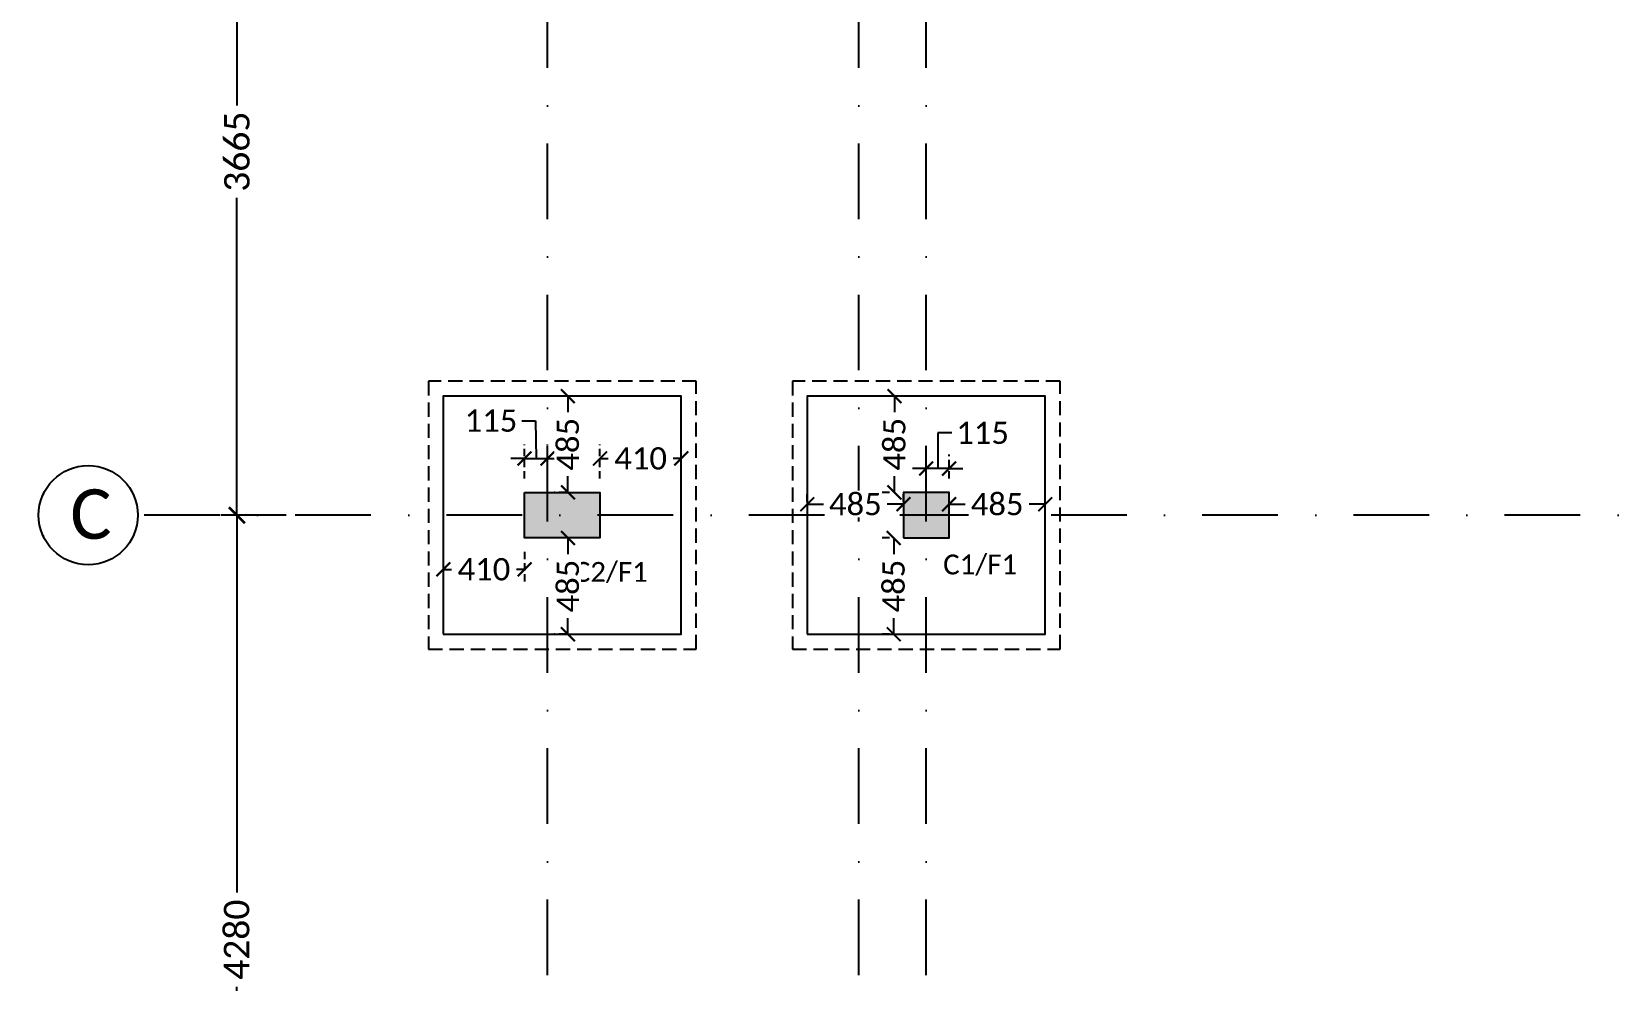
# Model space of a CAD drawing. Header units: millimetres. Extents: x -176651 to 954389, y -469666 to 486614.
# Drawn here: x 819458 to 827461, y 170441 to 175227 of the extents above; entities that cross this region are included whole.
import ezdxf
from ezdxf.xclip import XClip

# ---------------------------------------------------------------- set-up
doc = ezdxf.new("R2010")
doc.units = ezdxf.units.MM
doc.header["$LTSCALE"] = 150
doc.header["$XCLIPFRAME"] = 2
for name, pattern in [('3BHK-W(SB)$0$HIDDEN', [0.375, 0.25, -0.125]), ('DASHDOTX2', [50.8, 25.4, -12.7, 0, -12.7]), ('HIDDEN2', [4.7625, 3.175, -1.5875])]:
    doc.linetypes.add(name, pattern=pattern)
for name, color, linetype in [('ad-Column', 3, 'Continuous'), ('ad-Column Hatch', 125, 'Continuous'), ('ad-Footing line', 2, 'Continuous'), ('ad-Grid', 8, 'DASHDOTX2'), ('ad-PCC line', 8, 'HIDDEN2'), ('ad-Road', 2, 'Continuous'), ('ad-Road Hatch', 8, 'Continuous'), ('ad-Text main', 7, 'Continuous')]:
    doc.layers.add(name, color=color, linetype=linetype)
doc.layers.add('ad-Foundation text', color=6, linetype='Continuous', true_color=0xff00ff)
doc.layers.add('ad-Internal Dimensions', color=5, linetype='Continuous', true_color=0x0000ff)
doc.layers.add('ad-Grid Dimension', color=6, linetype='Continuous', lineweight=0, true_color=0xff00ff)
doc.styles.get("Standard").update_dxf_attribs({"font": 'calibril.ttf'})
doc.dimstyles.new('A-75-DIM-INT (Framing)', dxfattribs={"dimscale": 100, "dimtxt": 1.6, "dimasz": 1, "dimexe": 1, "dimexo": 1, "dimgap": 0.5, "dimtad": 0, "dimdec": 0, "dimdsep": 46, "dimtxsty": 'Standard', "dimblk": 'ARCHTICK', "dimcen": 0.025, "dimclrd": 5, "dimclre": 5, "dimclrt": 256, "dimazin": 2, "dimtfac": 1, "dimtdec": 0, "dimtmove": 1, "dimatfit": 0, "dimldrblk": 'ARCHTICK', "dimfxl": 1, "dimtfill": 1, "dimtolj": 1, "dimtzin": 0, "dimarcsym": 0})

# ---------------------------------------------------------------- blocks, each defined once
blk = doc.blocks.new('A$C4fb60e89')
at = {"layer": 'ad-Road Hatch', "ltscale": 5, "transparency": 33554687}
h = blk.add_hatch(dxfattribs=at)
h.set_pattern_fill('AR-HBONE', color=256, scale=15)
h.set_pattern_definition([(45, (-193247.7, -428758.8), (0, 2155.2615), [4572, -1524]), (135, (-192170.1, -427681.1), (2e-13, 2155.2615), [4572, -1524])])
h.paths.add_polyline_path([(175594.5, -250241), (169177.9, -249341.1), (167473.5, -249057.1), (167473.5, -138693.9), (101313.5, -138693.9), (101313.5, -199953.9), (101307.7, -237994.6), (101040.4, -268291), (101007.7, -280967.7), (101066.4, -293683.6), (101242.5, -311127.2), (100909.9, -319343.6), (100949.1, -333937.5), (100668.7, -366959.6), (100727.3, -390982.9), (100668.7, -404585.6), (100538.2, -420418.5), (100466.5, -428758.8), (92426.2, -427265.5), (92163.5, -427209.5), (92163.5, -321453.9), (24803.5, -321453.9), (24803.5, -412960.5), (15653.5, -411028.6), (15653.5, -321452.2), (-19535.1, -321452.2), (-34427.5, -319476.7), (-65207.4, -315394.6), (-171770.1, -301268.1), (-185853.9, -298333.1), (-193247.7, -296831.5), (-193244, -292907.6), (-191913.8, -285219.4), (-191838.8, -284678.8), (-183397.4, -286393.2), (-169722.9, -289242.8), (-53141.2, -304697.5), (-18730.1, -309262.2), (15653.3, -309262.2), (15653.5, 703.4), (24803.5, 1114.6), (24803.5, -129543.9), (92163.5, -129543.9), (92163.5, 15133.3), (101313.5, 17712.8), (101313.5, -129543.9), (167473.5, -129543.9), (167473.5, 35551.6), (175738, 37855), (175848.8, 28595.3), (175835.8, 25947.4), (175777.1, 14040.5), (175855.3, 2315.8), (175659.7, -18036.1), (175731.4, -34038.6), (175718.4, -46839.2), (175672.7, -63402.4), (175816.2, -82071.9), (175542.3, -106356), (175490.2, -124640.8), (175574.9, -145018.8), (175731.4, -168892), (175796.6, -181268.8), (175796.6, -192667.4), (175744.5, -208200.3), (175829.2, -223276.8), (175887.9, -234871.1)])
h.paths.add_polyline_path([(24803.5, -309263.9), (92163.5, -309263.9), (92163.5, -138693.9), (24803.5, -138693.9)], flags=16)
blk = doc.blocks.new("Plot's Boundary")
at = {"layer": 'ad-Road', "ltscale": 5}
blk.add_blockref('A$C4fb60e89', (191838.8, 428758.8), dxfattribs=at)
blk = doc.blocks.new('zw$6AA0')
at = {"layer": 'ad-Column Hatch', "transparency": 33554687}
h = blk.add_hatch(color=256, dxfattribs=at)
h.dxf.hatch_style = 1
h.paths.add_polyline_path([(0, -230), (380, -230), (380, 0), (0, 0)])
at = {"layer": 'ad-Column'}
blk.add_lwpolyline([(0, -230), (380, -230), (380, 0), (0, 0)], close=True, dxfattribs=at)
blk = doc.blocks.new('zw$C199')
at = {"layer": 'ad-Column Hatch', "transparency": 33554687}
h = blk.add_hatch(color=256, dxfattribs=at)
h.dxf.hatch_style = 1
h.paths.add_polyline_path([(0, 0), (230, 0), (230, 230), (0, 230)])
at = {"layer": 'ad-Column'}
blk.add_lwpolyline([(0, 0), (230, 0), (230, 230), (0, 230)], close=True, dxfattribs=at)
blk = doc.blocks.new('1215E_Columns')
at = {"layer": 'ad-Column', "xscale": -1, "rotation": 179.9999999999995}
blk.add_blockref('zw$6AA0', (0, 4280), dxfattribs=at)
at = {"layer": 'ad-Column', "rotation": 359.9999999999996}
blk.add_blockref('zw$C199', (1910, 4280), dxfattribs=at)
blk = doc.blocks.new('_ArchTick')
at = {"color": 0, "linetype": 'ByBlock', "const_width": 0.15}
blk.add_lwpolyline([(-0.5, -0.5), (0.5, 0.5)], dxfattribs=at)
blk = doc.blocks.new('*D229')
at = {"layer": 'ad-Grid Dimension', "lineweight": -2}
for p, q in [((-1202, 8060), (-1530, 8060)), ((-1450, 8060), (-1450, 6459.7)), ((-1450, 4395), (-1450, 5995.3)), ((-1202, 4395), (-1530, 4395))]:
    blk.add_line(p, q, dxfattribs=at)
at = {"layer": 'Defpoints', "color": 0}
for p in [(-1122, 8060), (-1450, 4395), (-1122, 4395)]:
    blk.add_point(p, dxfattribs=at)
at = {"layer": 'ad-Grid Dimension', "lineweight": -2, "xscale": 80, "yscale": 80, "zscale": 80}
for p, rotation in [((-1450, 8060), 90), ((-1450, 4395), 270)]:
    blk.add_blockref('_ArchTick', p, dxfattribs=dict(at, rotation=rotation))
at = {"layer": 'ad-Grid Dimension', "insert": (-1450, 6227.5), "char_height": 128, "attachment_point": 5, "rotation": 90, "bg_fill": 3, "box_fill_scale": 1.1, "bg_fill_color": 257, "bg_fill_transparency": 0}
blk.add_mtext('\\A1;3665', dxfattribs=at)
blk = doc.blocks.new('*D230')
at = {"layer": 'ad-Grid Dimension', "lineweight": -2}
for p, q in [((-1202, 4395), (-1531.5, 4395)), ((-1451.5, 4395), (-1451.5, 2492.9)), ((-1451.5, 115), (-1451.5, 2017.1)), ((-1451, 115), (-1531.5, 115))]:
    blk.add_line(p, q, dxfattribs=at)
at = {"layer": 'Defpoints', "color": 0}
for p in [(-1122, 4395), (-1451.5, 115), (-1371, 115)]:
    blk.add_point(p, dxfattribs=at)
at = {"layer": 'ad-Grid Dimension', "lineweight": -2, "xscale": 80, "yscale": 80, "zscale": 80}
for p, rotation in [((-1451.5, 4395), 90), ((-1451.5, 115), 270)]:
    blk.add_blockref('_ArchTick', p, dxfattribs=dict(at, rotation=rotation))
at = {"layer": 'ad-Grid Dimension', "insert": (-1451.5, 2255), "char_height": 128, "attachment_point": 5, "rotation": 90, "bg_fill": 3, "box_fill_scale": 1.1, "bg_fill_color": 257, "bg_fill_transparency": 0}
blk.add_mtext('\\A1;4280', dxfattribs=at)
blk = doc.blocks.new('A$C71157536')
at = {"layer": 'ad-Footing line'}
for points in [[(-10785, 3795), (-9585, 3795), (-9585, 4995), (-10785, 4995)], [(-8950, 3795), (-7750, 3795), (-7750, 4995), (-8950, 4995)]]:
    blk.add_lwpolyline(points, close=True, dxfattribs=at)
at = {"layer": 'ad-PCC line', "ltscale": 0.15}
for points in [[(-10860, 3720), (-9510, 3720), (-9510, 5070), (-10860, 5070)], [(-9025, 3720), (-7675, 3720), (-7675, 5070), (-9025, 5070)]]:
    blk.add_lwpolyline(points, close=True, dxfattribs=at)
blk = doc.blocks.new('A$Cfb9dcffd')
at = {"layer": 'ad-Foundation text', "char_height": 100, "width": 349.312, "attachment_point": 5}
for s, insert in [('\\pxt5;C2/F1', (-9940.5, 4105.7)), ('\\pxt5;C1/F1', (-8078.4, 4143.2))]:
    blk.add_mtext(s, dxfattribs=dict(at, insert=insert))
blk = doc.blocks.new('*D104')
at = {"layer": 'ad-Internal Dimensions', "lineweight": -2}
for p, q in [((-14.4, -7483.9), (55.6, -7483.9)), ((55.6, -7483.9), (57.5, -7674.3)), ((0, -7674.3), (-70, -7674.3)), ((0, -7674.3), (115, -7674.3)), ((115, -7674.3), (185, -7674.3))]:
    blk.add_line(p, q, dxfattribs=at)
at = {"layer": 'ad-Internal Dimensions', "linetype": '3BHK-W(SB)$0$HIDDEN', "lineweight": -2}
for p, q in [((0, -7775), (0, -7604.3)), ((115, -7775), (115, -7604.3))]:
    blk.add_line(p, q, dxfattribs=at)
at = {"layer": 'Defpoints', "color": 0}
for p in [(115, -7674.3), (0, -7845), (115, -7845)]:
    blk.add_point(p, dxfattribs=at)
at = {"layer": 'ad-Internal Dimensions', "lineweight": -2, "xscale": 70, "yscale": 70, "zscale": 70}
blk.add_blockref('_ArchTick', (0, -7674.3), dxfattribs=at)
at = {"layer": 'ad-Internal Dimensions', "lineweight": -2, "xscale": 70, "yscale": 70, "zscale": 70, "rotation": 180}
blk.add_blockref('_ArchTick', (115, -7674.3), dxfattribs=at)
at = {"layer": 'ad-Internal Dimensions', "insert": (-169.6, -7483.9), "char_height": 112, "attachment_point": 5, "bg_fill": 3, "box_fill_scale": 1.1, "bg_fill_color": 257, "bg_fill_transparency": 0}
blk.add_mtext('\\A1;115', dxfattribs=at)
blk = doc.blocks.new('*D105')
at = {"layer": 'ad-Internal Dimensions', "linetype": '3BHK-W(SB)$0$HIDDEN', "lineweight": -2}
for p, q in [((209.5, -8075), (148.5, -8075)), ((209.5, -8560), (148.5, -8560))]:
    blk.add_line(p, q, dxfattribs=at)
at = {"layer": 'ad-Internal Dimensions', "lineweight": -2}
for p, q in [((218.5, -8075), (218.5, -8156.5)), ((218.5, -8560), (218.5, -8478.5))]:
    blk.add_line(p, q, dxfattribs=at)
at = {"layer": 'Defpoints', "color": 0}
for p in [(279.5, -8075), (218.5, -8560), (279.5, -8560)]:
    blk.add_point(p, dxfattribs=at)
at = {"layer": 'ad-Internal Dimensions', "lineweight": -2, "xscale": 70, "yscale": 70, "zscale": 70}
for p, rotation in [((218.5, -8075), 90), ((218.5, -8560), 270)]:
    blk.add_blockref('_ArchTick', p, dxfattribs=dict(at, rotation=rotation))
at = {"layer": 'ad-Internal Dimensions', "insert": (218.5, -8317.5), "char_height": 112, "attachment_point": 5, "rotation": 90, "bg_fill": 3, "box_fill_scale": 1.1, "bg_fill_color": 257, "bg_fill_transparency": 0}
blk.add_mtext('\\A1;485', dxfattribs=at)
blk = doc.blocks.new('*D106')
at = {"layer": 'ad-Internal Dimensions', "linetype": '3BHK-W(SB)$0$HIDDEN', "lineweight": -2}
for p, q in [((209.5, -7360), (148.5, -7360)), ((209.5, -7845), (148.5, -7845))]:
    blk.add_line(p, q, dxfattribs=at)
at = {"layer": 'ad-Internal Dimensions', "lineweight": -2}
for p, q in [((218.5, -7360), (218.5, -7441.5)), ((218.5, -7845), (218.5, -7763.5))]:
    blk.add_line(p, q, dxfattribs=at)
at = {"layer": 'Defpoints', "color": 0}
for p in [(218.5, -7360), (279.5, -7360), (279.5, -7845)]:
    blk.add_point(p, dxfattribs=at)
at = {"layer": 'ad-Internal Dimensions', "lineweight": -2, "xscale": 70, "yscale": 70, "zscale": 70}
for p, rotation in [((218.5, -7360), 89.99999999999999), ((218.5, -7845), 270)]:
    blk.add_blockref('_ArchTick', p, dxfattribs=dict(at, rotation=rotation))
at = {"layer": 'ad-Internal Dimensions', "insert": (218.5, -7602.5), "char_height": 112, "attachment_point": 5, "rotation": 90, "bg_fill": 3, "box_fill_scale": 1.1, "bg_fill_color": 257, "bg_fill_transparency": 0}
blk.add_mtext('\\A1;485', dxfattribs=at)
blk = doc.blocks.new('*D107')
at = {"layer": 'ad-Internal Dimensions', "linetype": '3BHK-W(SB)$0$HIDDEN', "lineweight": -2}
for p, q in [((-410, -8145), (-410, -8303.1)), ((0, -8145), (0, -8303.1))]:
    blk.add_line(p, q, dxfattribs=at)
at = {"layer": 'ad-Internal Dimensions', "lineweight": -2}
for p, q in [((-410, -8233.1), (-368.4, -8233.1)), ((0, -8233.1), (-41.6, -8233.1))]:
    blk.add_line(p, q, dxfattribs=at)
at = {"layer": 'Defpoints', "color": 0}
for p in [(-410, -8075), (0, -8075), (-410, -8233.1)]:
    blk.add_point(p, dxfattribs=at)
at = {"layer": 'ad-Internal Dimensions', "lineweight": -2, "xscale": 70, "yscale": 70, "zscale": 70, "rotation": 180}
blk.add_blockref('_ArchTick', (-410, -8233.1), dxfattribs=at)
at = {"layer": 'ad-Internal Dimensions', "lineweight": -2, "xscale": 70, "yscale": 70, "zscale": 70}
blk.add_blockref('_ArchTick', (0, -8233.1), dxfattribs=at)
at = {"layer": 'ad-Internal Dimensions', "insert": (-205, -8233.1), "char_height": 112, "attachment_point": 5, "bg_fill": 3, "box_fill_scale": 1.1, "bg_fill_color": 257, "bg_fill_transparency": 0}
blk.add_mtext('\\A1;410', dxfattribs=at)
blk = doc.blocks.new('*D108')
at = {"layer": 'ad-Internal Dimensions', "linetype": '3BHK-W(SB)$0$HIDDEN', "lineweight": -2}
for p, q in [((380, -7775), (380, -7604.3)), ((790, -7775), (790, -7604.3))]:
    blk.add_line(p, q, dxfattribs=at)
at = {"layer": 'ad-Internal Dimensions', "lineweight": -2}
for p, q in [((380, -7674.3), (421.6, -7674.3)), ((790, -7674.3), (748.4, -7674.3))]:
    blk.add_line(p, q, dxfattribs=at)
at = {"layer": 'Defpoints', "color": 0}
for p in [(380, -7674.3), (380, -7845), (790, -7845)]:
    blk.add_point(p, dxfattribs=at)
at = {"layer": 'ad-Internal Dimensions', "lineweight": -2, "xscale": 70, "yscale": 70, "zscale": 70, "rotation": 180}
blk.add_blockref('_ArchTick', (380, -7674.3), dxfattribs=at)
at = {"layer": 'ad-Internal Dimensions', "lineweight": -2, "xscale": 70, "yscale": 70, "zscale": 70}
blk.add_blockref('_ArchTick', (790, -7674.3), dxfattribs=at)
at = {"layer": 'ad-Internal Dimensions', "insert": (585, -7674.3), "char_height": 112, "attachment_point": 5, "bg_fill": 3, "box_fill_scale": 1.1, "bg_fill_color": 257, "bg_fill_transparency": 0}
blk.add_mtext('\\A1;410', dxfattribs=at)
blk = doc.blocks.new('*D145')
at = {"layer": 'ad-Internal Dimensions', "lineweight": -2}
for p, q in [((2083.8, -7545.5), (2082.5, -7724.9)), ((2153.8, -7545.5), (2083.8, -7545.5)), ((2025, -7724.9), (1955, -7724.9)), ((2140, -7724.9), (2025, -7724.9)), ((2140, -7724.9), (2210, -7724.9))]:
    blk.add_line(p, q, dxfattribs=at)
at = {"layer": 'ad-Internal Dimensions', "linetype": '3BHK-W(SB)$0$HIDDEN', "lineweight": -2}
for p, q in [((2025, -7775), (2025, -7654.9)), ((2140, -7775), (2140, -7654.9))]:
    blk.add_line(p, q, dxfattribs=at)
at = {"layer": 'Defpoints', "color": 0}
for p in [(2025, -7724.9), (2025, -7845), (2140, -7845)]:
    blk.add_point(p, dxfattribs=at)
at = {"layer": 'ad-Internal Dimensions', "lineweight": -2, "xscale": 70, "yscale": 70, "zscale": 70}
blk.add_blockref('_ArchTick', (2025, -7724.9), dxfattribs=at)
at = {"layer": 'ad-Internal Dimensions', "lineweight": -2, "xscale": 70, "yscale": 70, "zscale": 70, "rotation": 180}
blk.add_blockref('_ArchTick', (2140, -7724.9), dxfattribs=at)
at = {"layer": 'ad-Internal Dimensions', "insert": (2309, -7545.5), "char_height": 112, "attachment_point": 5, "bg_fill": 3, "box_fill_scale": 1.1, "bg_fill_color": 257, "bg_fill_transparency": 0}
blk.add_mtext('\\A1;115', dxfattribs=at)
blk = doc.blocks.new('*D146')
at = {"layer": 'ad-Internal Dimensions', "linetype": '3BHK-W(SB)$0$HIDDEN', "lineweight": -2}
for p, q in [((2140, -7891.6), (2140, -7834.8)), ((2625, -7891.6), (2625, -7834.8))]:
    blk.add_line(p, q, dxfattribs=at)
at = {"layer": 'ad-Internal Dimensions', "lineweight": -2}
for p, q in [((2140, -7904.8), (2221.5, -7904.8)), ((2625, -7904.8), (2543.5, -7904.8))]:
    blk.add_line(p, q, dxfattribs=at)
at = {"layer": 'Defpoints', "color": 0}
for p in [(2625, -7904.8), (2140, -7961.6), (2625, -7961.6)]:
    blk.add_point(p, dxfattribs=at)
at = {"layer": 'ad-Internal Dimensions', "lineweight": -2, "xscale": 70, "yscale": 70, "zscale": 70, "rotation": 180}
blk.add_blockref('_ArchTick', (2140, -7904.8), dxfattribs=at)
at = {"layer": 'ad-Internal Dimensions', "lineweight": -2, "xscale": 70, "yscale": 70, "zscale": 70}
blk.add_blockref('_ArchTick', (2625, -7904.8), dxfattribs=at)
at = {"layer": 'ad-Internal Dimensions', "insert": (2382.5, -7904.8), "char_height": 112, "attachment_point": 5, "bg_fill": 3, "box_fill_scale": 1.1, "bg_fill_color": 257, "bg_fill_transparency": 0}
blk.add_mtext('\\A1;485', dxfattribs=at)
blk = doc.blocks.new('*D147')
at = {"layer": 'ad-Internal Dimensions', "linetype": '3BHK-W(SB)$0$HIDDEN', "lineweight": -2}
for p, q in [((1425, -7891.6), (1425, -7834.8)), ((1910, -7891.6), (1910, -7834.8))]:
    blk.add_line(p, q, dxfattribs=at)
at = {"layer": 'ad-Internal Dimensions', "lineweight": -2}
for p, q in [((1425, -7904.8), (1506.5, -7904.8)), ((1910, -7904.8), (1828.5, -7904.8))]:
    blk.add_line(p, q, dxfattribs=at)
at = {"layer": 'Defpoints', "color": 0}
for p in [(1425, -7904.8), (1425, -7961.6), (1910, -7961.6)]:
    blk.add_point(p, dxfattribs=at)
at = {"layer": 'ad-Internal Dimensions', "lineweight": -2, "xscale": 70, "yscale": 70, "zscale": 70, "rotation": 180}
blk.add_blockref('_ArchTick', (1425, -7904.8), dxfattribs=at)
at = {"layer": 'ad-Internal Dimensions', "lineweight": -2, "xscale": 70, "yscale": 70, "zscale": 70}
blk.add_blockref('_ArchTick', (1910, -7904.8), dxfattribs=at)
at = {"layer": 'ad-Internal Dimensions', "insert": (1667.5, -7904.8), "char_height": 112, "attachment_point": 5, "bg_fill": 3, "box_fill_scale": 1.1, "bg_fill_color": 257, "bg_fill_transparency": 0}
blk.add_mtext('\\A1;485', dxfattribs=at)
blk = doc.blocks.new('*D148')
at = {"layer": 'ad-Internal Dimensions', "linetype": '3BHK-W(SB)$0$HIDDEN', "lineweight": -2}
for p, q in [((1840, -7360), (1794.5, -7360)), ((1840, -7845), (1794.5, -7845))]:
    blk.add_line(p, q, dxfattribs=at)
at = {"layer": 'ad-Internal Dimensions', "lineweight": -2}
for p, q in [((1864.5, -7360), (1864.5, -7441.5)), ((1864.5, -7845), (1864.5, -7763.5))]:
    blk.add_line(p, q, dxfattribs=at)
at = {"layer": 'Defpoints', "color": 0}
for p in [(1864.5, -7360), (1910, -7360), (1910, -7845)]:
    blk.add_point(p, dxfattribs=at)
at = {"layer": 'ad-Internal Dimensions', "lineweight": -2, "xscale": 70, "yscale": 70, "zscale": 70}
for p, rotation in [((1864.5, -7360), 90), ((1864.5, -7845), 270)]:
    blk.add_blockref('_ArchTick', p, dxfattribs=dict(at, rotation=rotation))
at = {"layer": 'ad-Internal Dimensions', "insert": (1864.5, -7602.5), "char_height": 112, "attachment_point": 5, "rotation": 90, "bg_fill": 3, "box_fill_scale": 1.1, "bg_fill_color": 257, "bg_fill_transparency": 0}
blk.add_mtext('\\A1;485', dxfattribs=at)
blk = doc.blocks.new('*D149')
at = {"layer": 'ad-Internal Dimensions', "linetype": '3BHK-W(SB)$0$HIDDEN', "lineweight": -2}
for p, q in [((1840, -8075), (1790.8, -8075)), ((1840, -8560), (1790.8, -8560))]:
    blk.add_line(p, q, dxfattribs=at)
at = {"layer": 'ad-Internal Dimensions', "lineweight": -2}
for p, q in [((1860.8, -8075), (1860.8, -8156.5)), ((1860.8, -8560), (1860.8, -8478.5))]:
    blk.add_line(p, q, dxfattribs=at)
at = {"layer": 'Defpoints', "color": 0}
for p in [(1910, -8075), (1860.8, -8560), (1910, -8560)]:
    blk.add_point(p, dxfattribs=at)
at = {"layer": 'ad-Internal Dimensions', "lineweight": -2, "xscale": 70, "yscale": 70, "zscale": 70}
for p, rotation in [((1860.8, -8075), 90), ((1860.8, -8560), 270)]:
    blk.add_blockref('_ArchTick', p, dxfattribs=dict(at, rotation=rotation))
at = {"layer": 'ad-Internal Dimensions', "insert": (1860.8, -8317.5), "char_height": 112, "attachment_point": 5, "rotation": 90, "bg_fill": 3, "box_fill_scale": 1.1, "bg_fill_color": 257, "bg_fill_transparency": 0}
blk.add_mtext('\\A1;485', dxfattribs=at)
blk = doc.blocks.new('1215E_Grid')
at = {"layer": 'ad-Grid', "ltscale": 0.1}
for points in [[(2378.6, -4473.6), (2378.6, -4223.6), (2025, -4020), (2025, 14905), (2378.6, 15108.6), (2378.6, 15358.6)], [(115, -4020), (115, 14905)], [(1685, -4020), (1685, 14905)]]:
    blk.add_lwpolyline(points, dxfattribs=at)
at = {"layer": 'ad-Text main', "insert": (-2186.5, 4399), "char_height": 250, "width": 227.385, "attachment_point": 5, "bg_fill": 2}
blk.add_mtext('{\\fCalibri|b0|i0|c0|p34;C}', dxfattribs=at)
at = {"layer": 'ad-Grid', "ltscale": 0.1}
blk.add_lwpolyline([(13705, 4395), (-1950, 4395)], dxfattribs=at)
at = {"layer": 'ad-Grid', "color": 7, "linetype": 'ByBlock'}
blk.add_circle((-2200, 4395), 250, dxfattribs=at)
at = {"layer": 'ad-Grid Dimension'}
dim = blk.add_linear_dim(base=(-1450, 4395), p1=(-1122, 8060), p2=(-1122, 4395), angle=90, dimstyle='A-75-DIM-INT (Framing)', override={"dimscale": 80, "dimblk": 'ArchTick', "dimclrd": 256, "dimclre": 256, "dimfxl": 10, "dimtfill": 1, "dimtfillclr": 0}, dxfattribs=at)
dim.commit()
dim.dimension.update_dxf_attribs({"geometry": '*D229', "text_midpoint": (-1450, 6227.5)})
dim = blk.add_linear_dim(base=(-1451.5, 115), p1=(-1122, 4395), p2=(-1371, 115), angle=90, dimstyle='A-75-DIM-INT (Framing)', override={"dimscale": 80, "dimblk": 'ArchTick', "dimclrd": 256, "dimclre": 256, "dimfxl": 10, "dimtfill": 1, "dimtfillclr": 0}, dxfattribs=at)
dim.commit()
dim.dimension.update_dxf_attribs({"geometry": '*D230', "text_midpoint": (-1451.5, 2255)})
blk = doc.blocks.new('A$C07ffd91a')
at = {"layer": 'ad-Internal Dimensions'}
for base, p1, p2, override, picture, middle in [((115, -7674.3), (0, -7845), (115, -7845), {"dimscale": 70, "dimblk": 'ArchTick', "dimclrd": 256, "dimclre": 256, "dimfxl": 10, "dimtfill": 1, "dimtfillclr": 0}, '*D104', (-49.4, -7483.9)), ((2025, -7724.9), (2140, -7845), (2025, -7845), {"dimscale": 70, "dimclrd": 256, "dimclre": 256, "dimfxl": 10}, '*D145', (2188.8, -7545.5))]:
    dim = blk.add_linear_dim(base=base, p1=p1, p2=p2, dimstyle='A-75-DIM-INT (Framing)', override=override, dxfattribs=at)
    dim.commit()
    dim.dimension.update_dxf_attribs({"geometry": picture, "text_midpoint": middle, "dimtype": 128})
for base, p1, p2, picture, middle in [((380, -7674.3), (790, -7845), (380, -7845), '*D108', (585, -7674.3)), ((-410, -8233.1), (0, -8075), (-410, -8075), '*D107', (-205, -8233.1))]:
    dim = blk.add_linear_dim(base=base, p1=p1, p2=p2, dimstyle='A-75-DIM-INT (Framing)', override={"dimscale": 70, "dimblk": 'ArchTick', "dimclrd": 256, "dimclre": 256, "dimfxl": 10, "dimtfill": 1, "dimtfillclr": 0}, dxfattribs=at)
    dim.commit()
    dim.dimension.update_dxf_attribs({"geometry": picture, "text_midpoint": middle})
for base, p1, p2, override, picture, middle in [((218.5, -8560), (279.5, -8075), (279.5, -8560), {"dimscale": 70, "dimblk": 'ArchTick', "dimclrd": 256, "dimclre": 256, "dimfxl": 10, "dimtfill": 1, "dimtfillclr": 0}, '*D105', (218.5, -8317.5)), ((1860.8, -8560), (1910, -8075), (1910, -8560), {"dimscale": 70, "dimclrd": 256, "dimclre": 256, "dimfxl": 10}, '*D149', (1860.8, -8317.5))]:
    dim = blk.add_linear_dim(base=base, p1=p1, p2=p2, angle=90, dimstyle='A-75-DIM-INT (Framing)', override=override, dxfattribs=at)
    dim.commit()
    dim.dimension.update_dxf_attribs({"geometry": picture, "text_midpoint": middle})
dim = blk.add_linear_dim(base=(218.5, -7360), p1=(279.5, -7845), p2=(279.5, -7360), angle=270, dimstyle='A-75-DIM-INT (Framing)', override={"dimscale": 70, "dimblk": 'ArchTick', "dimclrd": 256, "dimclre": 256, "dimfxl": 10, "dimtfill": 1, "dimtfillclr": 0}, dxfattribs=at)
dim.commit()
dim.dimension.update_dxf_attribs({"geometry": '*D106', "text_midpoint": (218.5, -7602.5)})
for base, p1, p2, picture, middle in [((1425, -7904.8), (1910, -7961.6), (1425, -7961.6), '*D147', (1667.5, -7904.8)), ((2625, -7904.8), (2140, -7961.6), (2625, -7961.6), '*D146', (2382.5, -7904.8))]:
    dim = blk.add_linear_dim(base=base, p1=p1, p2=p2, dimstyle='A-75-DIM-INT (Framing)', override={"dimscale": 70, "dimclrd": 256, "dimclre": 256, "dimfxl": 10}, dxfattribs=at)
    dim.commit()
    dim.dimension.update_dxf_attribs({"geometry": picture, "text_midpoint": middle})
dim = blk.add_linear_dim(base=(1864.5, -7360), p1=(1910, -7845), p2=(1910, -7360), angle=90, dimstyle='A-75-DIM-INT (Framing)', override={"dimscale": 70, "dimclrd": 256, "dimclre": 256, "dimfxl": 10}, dxfattribs=at)
dim.commit()
dim.dimension.update_dxf_attribs({"geometry": '*D148', "text_midpoint": (1864.5, -7602.5)})

msp = doc.modelspace()

# ---------------------------------------------------------------- block references
ref = msp.add_blockref("Plot's Boundary", (565520, 0))
XClip(ref).set_block_clipping_path([(245322.2775057808, 154244.8999686334), (289002.2775057808, 204914.8999686334)])

# ---------------------------------------------------------------- next in the draw order: block references
msp.add_blockref('1215E_Columns', (821942.3, 168394.9))

# ---------------------------------------------------------------- next in the draw order: block references
msp.add_blockref('1215E_Grid', (821942.3, 168394.9))

# ---------------------------------------------------------------- next in the draw order: block references
msp.add_blockref('A$C71157536', (832317.3, 168394.9))
at = {"layer": 'ad-Foundation text'}
msp.add_blockref('A$Cfb9dcffd', (832317.3, 168394.9), dxfattribs=at)

# ---------------------------------------------------------------- next in the draw order: block references
at = {"layer": 'ad-Internal Dimensions'}
msp.add_blockref('A$C07ffd91a', (821942.3, 180749.9), dxfattribs=at)

doc.saveas('drawing.dxf')
